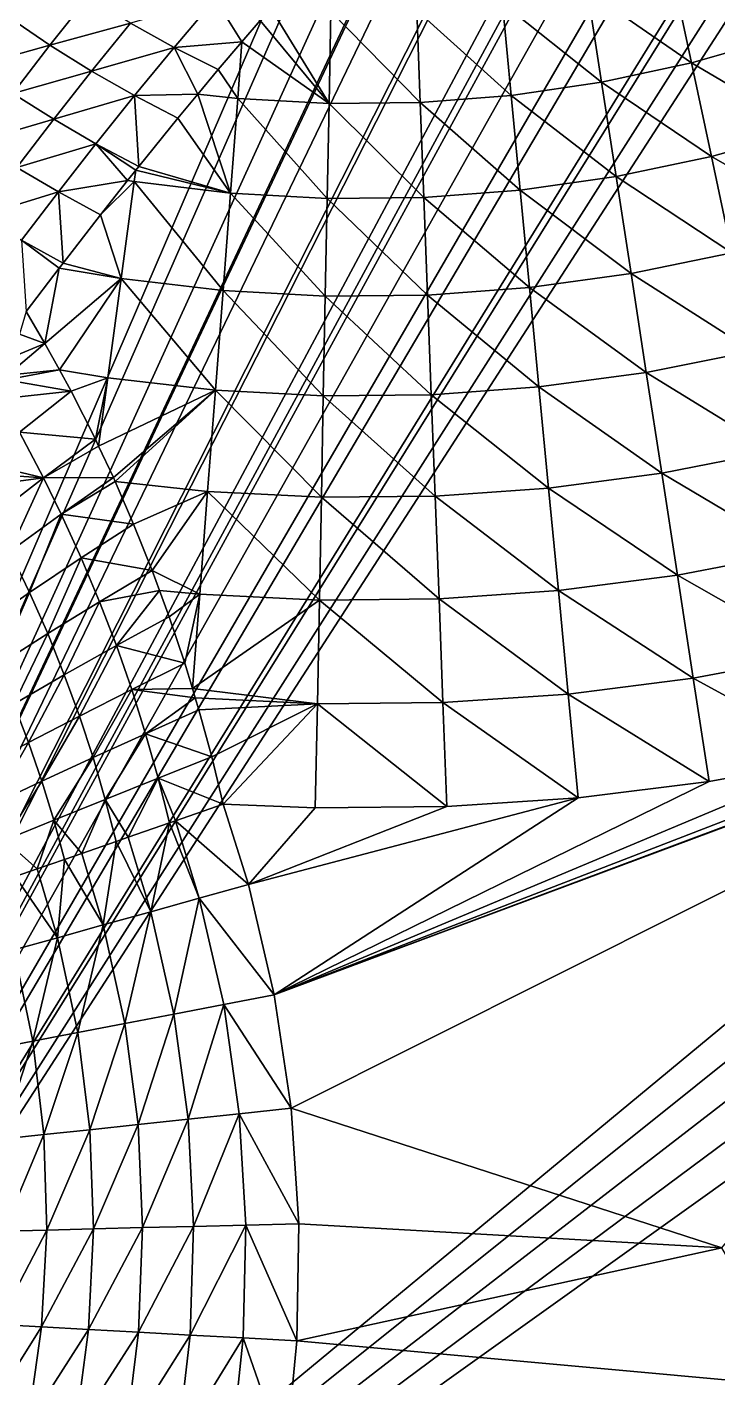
# Model space of a CAD drawing. Header units: metres. Extents: x -44.6 to 35.4, y -44.1 to 26.9.
# Drawn here: x -28.16 to -23.86, y 0.89 to 9.31 of the extents above; entities that cross this region are included whole.
import ezdxf

# ---------------------------------------------------------------- set-up
doc = ezdxf.new("R2010")
doc.units = ezdxf.units.M

msp = doc.modelspace()

# ---------------------------------------------------------------- linework, layer by layer
for points in [[(-32.494915, -4.090965, 91.214554), (-21.645548, 21.083145, 91.214554), (-21.477617, 20.976406, 91.214554)], [(-30.562969, 9.967408, 91.214554), (-21.645548, 21.083145, 91.214554), (-32.494915, -4.090965, 91.214554)], [(-21.477617, 20.976406, 91.214554), (-21.155891, 20.771914, 91.214554), (-32.494915, -4.090965, 91.214554)], [(-32.494915, -4.090965, 91.214554), (-21.155891, 20.771914, 91.214554), (-20.875952, 20.604309, 91.214554)], [(-20.875952, 20.604309, 91.214554), (-20.860102, 20.594818, 91.214554), (-32.494915, -4.090965, 91.214554)], [(-20.860102, 20.594818, 91.214554), (-20.660181, 20.475122, 91.214554), (-32.494915, -4.090965, 91.214554)], [(-32.494915, -4.090965, 91.214554), (-20.660181, 20.475122, 91.214554), (-20.206511, 20.219816, 91.214554)], [(-20.206511, 20.219816, 91.214554), (-20.158503, 20.192801, 91.214554), (-32.494915, -4.090965, 91.214554)], [(-20.158503, 20.192801, 91.214554), (-19.650936, 19.924978, 91.214554), (-32.494915, -4.090965, 91.214554)], [(-32.494915, -4.090965, 91.214554), (-19.650936, 19.924978, 91.214554), (-19.514906, 19.857868, 91.214554)], [(-19.514906, 19.857868, 91.214554), (-19.447666, 19.824694, 91.214554), (-32.494915, -4.090965, 91.214554)], [(-19.447666, 19.824694, 91.214554), (-19.137566, 19.671705, 91.214554), (-32.494915, -4.090965, 91.214554)], [(-32.494915, -4.090965, 91.214554), (-19.137566, 19.671705, 91.214554), (-18.786144, 19.510136, 91.214554)], [(-18.786144, 19.510136, 91.214554), (-18.618469, 19.433048, 91.214554), (-32.494915, -4.090965, 91.214554)], [(-18.618469, 19.433048, 91.214554), (-18.093723, 19.209085, 91.214554), (-32.494915, -4.090965, 91.214554)], [(-32.494915, -4.090965, 91.214554), (-18.093723, 19.209085, 91.214554), (-18.020308, 19.18013, 91.214554)], [(-18.020308, 19.18013, 91.214554), (-17.748207, 19.072813, 91.214554), (-32.494915, -4.090965, 91.214554)], [(-17.748207, 19.072813, 91.214554), (-17.563393, 18.999922, 91.214554), (-32.494915, -4.090965, 91.214554)], [(-32.494915, -4.090965, 91.214554), (-17.563393, 18.999922, 91.214554), (-8.667542, 15.624047, 91.214554)], [(-8.667542, 15.624047, 91.214554), (-8.546576, 15.073651, 91.214554), (-32.494915, -4.090965, 91.214554)], [(-32.494915, -4.090965, 91.214554), (-8.546576, 15.073651, 91.214554), (-8.349462, 14.545717, 91.214554)], [(-32.494915, -4.090965, 91.214554), (-8.349462, 14.545717, 91.214554), (-8.080112, 14.050723, 91.214554)], [(-32.494915, -4.090965, 91.214554), (-8.080112, 14.050723, 91.214554), (-7.743872, 13.598495, 91.214554)], [(-15.196311, 2.685419, 91.214554), (-32.494915, -4.090965, 91.214554), (-7.743872, 13.598495, 91.214554)], [(-23.465532, 9.242313, 96.258507), (-23.618044, 9.801654, 96.570686), (-24.140133, 9.649156, 96.556084)], [(-24.020073, 9.084373, 96.247208), (-24.140133, 9.649156, 96.556084), (-24.667643, 9.53306, 96.544998)], [(-24.140133, 9.649156, 96.556084), (-24.020073, 9.084373, 96.247208), (-23.465532, 9.242313, 96.258507)], [(-24.580221, 8.964141, 96.238632), (-24.667643, 9.53306, 96.544998), (-25.19916, 9.453552, 96.537422)], [(-24.667643, 9.53306, 96.544998), (-24.580221, 8.964141, 96.238632), (-24.020073, 9.084373, 96.247208)], [(-28.26886, 9.364843, 96.117035), (-28.018972, 9.194403, 96.169891), (-27.781509, 9.494982, 96.347145)], [(-27.517113, 9.332226, 96.365952), (-27.781509, 9.494982, 96.347145), (-28.018972, 9.194403, 96.169891)], [(-27.517113, 9.332226, 96.365952), (-27.245497, 9.181013, 96.355522), (-26.989969, 9.483267, 96.536171)], [(-26.822451, 9.215009, 96.414116), (-26.989969, 9.483267, 96.536171), (-27.245497, 9.181013, 96.355522)], [(-26.822451, 9.215009, 96.414116), (-26.708862, 9.347827, 96.489891), (-26.989969, 9.483267, 96.536171)], [(-25.144518, 8.881805, 96.232765), (-25.19916, 9.453552, 96.537422), (-25.73328, 9.410775, 96.533348)], [(-25.19916, 9.453552, 96.537422), (-25.144518, 8.881805, 96.232765), (-24.580221, 8.964141, 96.238632)], [(-28.018972, 9.194403, 96.169891), (-28.26886, 9.364843, 96.117035), (-28.496637, 9.06183, 95.950043)], [(-26.279751, 8.831351, 96.229172), (-26.708862, 9.347827, 96.489891), (-26.822451, 9.215009, 96.414116)], [(-26.642706, 9.422923, 96.535782), (-26.708862, 9.347827, 96.489891), (-26.279751, 8.831351, 96.229172)], [(-26.279751, 8.831351, 96.229172), (-26.268599, 9.404829, 96.532776), (-26.642706, 9.422923, 96.535782)], [(-26.268599, 9.404829, 96.532776), (-26.279751, 8.831351, 96.229172), (-25.711512, 8.837508, 96.229607)], [(-25.711512, 8.837508, 96.229607), (-25.73328, 9.410775, 96.533348), (-26.268599, 9.404829, 96.532776)], [(-25.73328, 9.410775, 96.533348), (-25.711512, 8.837508, 96.229607), (-25.144518, 8.881805, 96.232765)], [(-28.018972, 9.194403, 96.169891), (-27.759226, 9.032437, 96.194138), (-27.517113, 9.332226, 96.365952)], [(-27.245497, 9.181013, 96.355522), (-27.517113, 9.332226, 96.365952), (-27.759226, 9.032437, 96.194138)], [(-28.496637, 9.06183, 95.950043), (-28.25061, 8.893762, 96.007469), (-28.018972, 9.194403, 96.169891)], [(-27.759226, 9.032437, 96.194138), (-28.018972, 9.194403, 96.169891), (-28.25061, 8.893762, 96.007469)], [(-27.759226, 9.032437, 96.194138), (-27.492346, 8.880644, 96.189514), (-27.245497, 9.181013, 96.355522)], [(-27.097002, 8.88981, 96.23497), (-27.245497, 9.181013, 96.355522), (-27.492346, 8.880644, 96.189514)], [(-27.245497, 9.181013, 96.355522), (-26.969584, 9.04297, 96.315971), (-26.822451, 9.215009, 96.414116)], [(-27.097002, 8.88981, 96.23497), (-26.969584, 9.04297, 96.315971), (-27.245497, 9.181013, 96.355522)], [(-26.847786, 8.863399, 96.231453), (-26.822451, 9.215009, 96.414116), (-26.969584, 9.04297, 96.315971)], [(-26.822451, 9.215009, 96.414116), (-26.847786, 8.863399, 96.231453), (-26.279751, 8.831351, 96.229172)], [(-23.307945, 8.664366, 95.985168), (-23.465532, 9.242313, 96.258507), (-24.020073, 9.084373, 96.247208)], [(-28.25061, 8.893762, 96.007469), (-27.994963, 8.732932, 96.036667), (-27.759226, 9.032437, 96.194138)], [(-27.492346, 8.880644, 96.189514), (-27.759226, 9.032437, 96.194138), (-27.994963, 8.732932, 96.036667)], [(-26.969584, 9.04297, 96.315971), (-27.097002, 8.88981, 96.23497), (-26.847786, 8.863399, 96.231453)], [(-23.896065, 8.501027, 95.976784), (-24.020073, 9.084373, 96.247208), (-24.580221, 8.964141, 96.238632)], [(-24.020073, 9.084373, 96.247208), (-23.896065, 8.501027, 95.976784), (-23.307945, 8.664366, 95.985168)], [(-24.489954, 8.376698, 95.970421), (-24.580221, 8.964141, 96.238632), (-25.144518, 8.881805, 96.232765)], [(-24.580221, 8.964141, 96.238632), (-24.489954, 8.376698, 95.970421), (-23.896065, 8.501027, 95.976784)], [(-27.994963, 8.732932, 96.036667), (-28.25061, 8.893762, 96.007469), (-28.477699, 8.5923, 95.859169)], [(-27.994963, 8.732932, 96.036667), (-27.732309, 8.580986, 96.037338), (-27.492346, 8.880644, 96.189514)], [(-27.492346, 8.880644, 96.189514), (-27.732309, 8.580986, 96.037338), (-27.465338, 8.43948, 96.009468)], [(-27.492346, 8.880644, 96.189514), (-27.221127, 8.740612, 96.156067), (-27.097002, 8.88981, 96.23497)], [(-27.465338, 8.43948, 96.009468), (-27.221127, 8.740612, 96.156067), (-27.492346, 8.880644, 96.189514)], [(-27.097002, 8.88981, 96.23497), (-27.221127, 8.740612, 96.156067), (-26.893284, 8.272528, 95.965103)], [(-26.893284, 8.272528, 95.965103), (-26.847786, 8.863399, 96.231453), (-27.097002, 8.88981, 96.23497)], [(-26.847786, 8.863399, 96.231453), (-26.893284, 8.272528, 95.965103), (-26.291264, 8.23939, 95.963409)], [(-26.291264, 8.23939, 95.963409), (-26.279751, 8.831351, 96.229172), (-26.847786, 8.863399, 96.231453)], [(-25.08811, 8.29156, 95.966072), (-25.144518, 8.881805, 96.232765), (-25.711512, 8.837508, 96.229607)], [(-25.144518, 8.881805, 96.232765), (-25.08811, 8.29156, 95.966072), (-24.489954, 8.376698, 95.970421)], [(-26.279751, 8.831351, 96.229172), (-26.291264, 8.23939, 95.963409), (-25.689041, 8.245757, 95.96373)], [(-25.689041, 8.245757, 95.96373), (-25.711512, 8.837508, 96.229607), (-26.279751, 8.831351, 96.229172)], [(-25.711512, 8.837508, 96.229607), (-25.689041, 8.245757, 95.96373), (-25.08811, 8.29156, 95.966072)], [(-28.477699, 8.5923, 95.859169), (-28.225662, 8.432896, 95.892899), (-27.994963, 8.732932, 96.036667)], [(-27.732309, 8.580986, 96.037338), (-27.994963, 8.732932, 96.036667), (-28.225662, 8.432896, 95.892899)], [(-27.221127, 8.740612, 96.156067), (-27.465338, 8.43948, 96.009468), (-26.893284, 8.272528, 95.965103)], [(-23.145969, 8.070315, 95.751839), (-23.307945, 8.664366, 95.985168), (-23.896065, 8.501027, 95.976784)], [(-28.225662, 8.432896, 95.892899), (-27.966787, 8.28116, 95.898422), (-27.732309, 8.580986, 96.037338)], [(-27.534832, 8.351748, 95.970459), (-27.732309, 8.580986, 96.037338), (-27.966787, 8.28116, 95.898422)], [(-27.732309, 8.580986, 96.037338), (-27.534832, 8.351748, 95.970459), (-27.484545, 8.415232, 95.998688)], [(-27.484545, 8.415232, 95.998688), (-27.465338, 8.43948, 96.009468), (-27.732309, 8.580986, 96.037338)], [(-23.768644, 7.901621, 95.745972), (-23.896065, 8.501027, 95.976784), (-24.489954, 8.376698, 95.970421)], [(-23.896065, 8.501027, 95.976784), (-23.768644, 7.901621, 95.745972), (-23.145969, 8.070315, 95.751839)], [(-27.966787, 8.28116, 95.898422), (-28.225662, 8.432896, 95.892899), (-28.452394, 8.131707, 95.762375)], [(-26.893284, 8.272528, 95.965103), (-27.465338, 8.43948, 96.009468), (-27.484545, 8.415232, 95.998688)], [(-27.966787, 8.28116, 95.898422), (-27.703667, 8.138611, 95.875687), (-27.534832, 8.351748, 95.970459)], [(-27.493599, 8.345195, 95.968811), (-27.534832, 8.351748, 95.970459), (-27.703667, 8.138611, 95.875687)], [(-27.703667, 8.138611, 95.875687), (-27.575211, 7.740695, 95.740395), (-27.493599, 8.345195, 95.968811)], [(-27.493599, 8.345195, 95.968811), (-27.575211, 7.740695, 95.740395), (-26.940012, 7.665658, 95.737793)], [(-27.534832, 8.351748, 95.970459), (-27.493599, 8.345195, 95.968811), (-27.484545, 8.415232, 95.998688)], [(-27.484545, 8.415232, 95.998688), (-27.493599, 8.345195, 95.968811), (-26.893284, 8.272528, 95.965103)], [(-26.940012, 7.665658, 95.737793), (-26.893284, 8.272528, 95.965103), (-27.493599, 8.345195, 95.968811)], [(-24.397224, 7.773226, 95.741516), (-24.489954, 8.376698, 95.970421), (-25.08811, 8.29156, 95.966072)], [(-24.489954, 8.376698, 95.970421), (-24.397224, 7.773226, 95.741516), (-23.768644, 7.901621, 95.745972)], [(-28.452394, 8.131707, 95.762375), (-28.196898, 7.980489, 95.772369), (-27.966787, 8.28116, 95.898422)], [(-27.966787, 8.28116, 95.898422), (-28.196898, 7.980489, 95.772369), (-27.937265, 7.837267, 95.754364)], [(-27.937265, 7.837267, 95.754364), (-27.703667, 8.138611, 95.875687), (-27.966787, 8.28116, 95.898422)], [(-26.893284, 8.272528, 95.965103), (-26.940012, 7.665658, 95.737793), (-26.303085, 7.631442, 95.73661)], [(-26.303085, 7.631442, 95.73661), (-26.291264, 8.23939, 95.963409), (-26.893284, 8.272528, 95.965103)], [(-25.03017, 7.685311, 95.738472), (-25.08811, 8.29156, 95.966072), (-25.689041, 8.245757, 95.96373)], [(-25.08811, 8.29156, 95.966072), (-25.03017, 7.685311, 95.738472), (-24.397224, 7.773226, 95.741516)], [(-26.291264, 8.23939, 95.963409), (-26.303085, 7.631442, 95.73661), (-25.665964, 7.638016, 95.736839)], [(-25.665964, 7.638016, 95.736839), (-25.689041, 8.245757, 95.96373), (-26.291264, 8.23939, 95.963409)], [(-25.689041, 8.245757, 95.96373), (-25.665964, 7.638016, 95.736839), (-25.03017, 7.685311, 95.738472)], [(-27.703667, 8.138611, 95.875687), (-27.937265, 7.837267, 95.754364), (-27.575211, 7.740695, 95.740395)], [(-28.167223, 7.534673, 95.645218), (-27.96069, 7.806444, 95.743248), (-28.196898, 7.980489, 95.772369)], [(-27.96069, 7.806444, 95.743248), (-27.937265, 7.837267, 95.754364), (-28.196898, 7.980489, 95.772369)], [(-27.937265, 7.837267, 95.754364), (-27.96069, 7.806444, 95.743248), (-27.575211, 7.740695, 95.740395)], [(-23.638357, 7.288723, 95.555763), (-23.768644, 7.901621, 95.745972), (-24.397224, 7.773226, 95.741516)], [(-27.96069, 7.806444, 95.743248), (-28.167223, 7.534673, 95.645218), (-28.050663, 7.336207, 95.59388)], [(-28.050663, 7.336207, 95.59388), (-27.575211, 7.740695, 95.740395), (-27.96069, 7.806444, 95.743248)], [(-24.302425, 7.156293, 95.552895), (-24.397224, 7.773226, 95.741516), (-25.03017, 7.685311, 95.738472)], [(-24.397224, 7.773226, 95.741516), (-24.302425, 7.156293, 95.552895), (-23.638357, 7.288723, 95.555763)], [(-27.575211, 7.740695, 95.740395), (-28.050663, 7.336207, 95.59388), (-27.960543, 7.172006, 95.554214)], [(-27.960543, 7.172006, 95.554214), (-27.658638, 7.12274, 95.552162), (-27.575211, 7.740695, 95.740395)], [(-27.575211, 7.740695, 95.740395), (-27.658638, 7.12274, 95.552162), (-26.987776, 7.045352, 95.550491)], [(-26.987776, 7.045352, 95.550491), (-26.940012, 7.665658, 95.737793), (-27.575211, 7.740695, 95.740395)], [(-26.940012, 7.665658, 95.737793), (-26.987776, 7.045352, 95.550491), (-26.315168, 7.010065, 95.549728)], [(-26.315168, 7.010065, 95.549728), (-26.303085, 7.631442, 95.73661), (-26.940012, 7.665658, 95.737793)], [(-24.970949, 7.065621, 95.550926), (-25.03017, 7.685311, 95.738472), (-25.665964, 7.638016, 95.736839)], [(-25.03017, 7.685311, 95.738472), (-24.970949, 7.065621, 95.550926), (-24.302425, 7.156293, 95.552895)], [(-26.303085, 7.631442, 95.73661), (-26.315168, 7.010065, 95.549728), (-25.642378, 7.016844, 95.549873)], [(-25.642378, 7.016844, 95.549873), (-25.665964, 7.638016, 95.736839), (-26.303085, 7.631442, 95.73661)], [(-25.665964, 7.638016, 95.736839), (-25.642378, 7.016844, 95.549873), (-24.970949, 7.065621, 95.550926)], [(-28.050663, 7.336207, 95.59388), (-28.167223, 7.534673, 95.645218), (-28.208958, 7.394624, 95.604156)], [(-27.960543, 7.172006, 95.554214), (-28.050663, 7.336207, 95.59388), (-28.28466, 7.138705, 95.544586)], [(-28.250872, 7.253321, 95.568672), (-28.28466, 7.138705, 95.544586), (-28.050663, 7.336207, 95.59388)], [(-28.050663, 7.336207, 95.59388), (-28.208958, 7.394624, 95.604156), (-28.250872, 7.253321, 95.568672)], [(-23.505758, 6.664963, 95.406967), (-23.638357, 7.288723, 95.555763), (-24.302425, 7.156293, 95.552895)], [(-28.292906, 7.110739, 95.538712), (-27.887724, 7.039329, 95.522163), (-27.960543, 7.172006, 95.554214)], [(-28.28466, 7.138705, 95.544586), (-28.292906, 7.110739, 95.538712), (-27.960543, 7.172006, 95.554214)], [(-27.658638, 7.12274, 95.552162), (-27.960543, 7.172006, 95.554214), (-27.887724, 7.039329, 95.522163)], [(-24.205961, 6.528521, 95.405342), (-24.302425, 7.156293, 95.552895), (-24.970949, 7.065621, 95.550926)], [(-24.302425, 7.156293, 95.552895), (-24.205961, 6.528521, 95.405342), (-23.505758, 6.664963, 95.406967)], [(-27.887724, 7.039329, 95.522163), (-28.292906, 7.110739, 95.538712), (-28.327932, 6.991021, 95.518326)], [(-27.658638, 7.12274, 95.552162), (-27.887724, 7.039329, 95.522163), (-27.735962, 6.739335, 95.456444)], [(-27.735962, 6.739335, 95.456444), (-27.715847, 6.696507, 95.44799), (-27.658638, 7.12274, 95.552162)], [(-26.987776, 7.045352, 95.550491), (-27.658638, 7.12274, 95.552162), (-27.715847, 6.696507, 95.44799)], [(-28.327932, 6.991021, 95.518326), (-28.209864, 6.783301, 95.474991), (-27.887724, 7.039329, 95.522163)], [(-27.735962, 6.739335, 95.456444), (-27.887724, 7.039329, 95.522163), (-28.209864, 6.783301, 95.474991)], [(-27.715847, 6.696507, 95.44799), (-27.623751, 6.500417, 95.409286), (-26.987776, 7.045352, 95.550491)], [(-26.987776, 7.045352, 95.550491), (-27.623751, 6.500417, 95.409286), (-27.613123, 6.47605, 95.405022)], [(-27.613123, 6.47605, 95.405022), (-27.036373, 6.414228, 95.403984), (-26.987776, 7.045352, 95.550491)], [(-26.987776, 7.045352, 95.550491), (-27.036373, 6.414228, 95.403984), (-26.327463, 6.377877, 95.403557)], [(-26.327463, 6.377877, 95.403557), (-26.315168, 7.010065, 95.549728), (-26.987776, 7.045352, 95.550491)], [(-26.315168, 7.010065, 95.549728), (-26.327463, 6.377877, 95.403557), (-25.61838, 6.384861, 95.403641)], [(-25.61838, 6.384861, 95.403641), (-25.642378, 7.016844, 95.549873), (-26.315168, 7.010065, 95.549728)], [(-24.91069, 6.435109, 95.404236), (-24.970949, 7.065621, 95.550926), (-25.642378, 7.016844, 95.549873)], [(-25.642378, 7.016844, 95.549873), (-25.61838, 6.384861, 95.403641), (-24.91069, 6.435109, 95.404236)], [(-24.970949, 7.065621, 95.550926), (-24.91069, 6.435109, 95.404236), (-24.205961, 6.528521, 95.405342)], [(-28.059723, 6.499653, 95.421318), (-28.209864, 6.783301, 95.474991), (-28.443165, 6.590161, 95.476822)], [(-28.209864, 6.783301, 95.474991), (-28.059723, 6.499653, 95.421318), (-27.735962, 6.739335, 95.456444)], [(-27.715847, 6.696507, 95.44799), (-27.735962, 6.739335, 95.456444), (-28.059723, 6.499653, 95.421318)], [(-27.623751, 6.500417, 95.409286), (-27.715847, 6.696507, 95.44799), (-28.059723, 6.499653, 95.421318)], [(-23.37142, 6.033015, 95.300224), (-23.505758, 6.664963, 95.406967), (-24.205961, 6.528521, 95.405342)], [(-28.443165, 6.590161, 95.476822), (-28.461014, 6.527106, 95.473335), (-28.059723, 6.499653, 95.421318)], [(-28.059723, 6.499653, 95.421318), (-28.461014, 6.527106, 95.473335), (-28.484528, 6.442781, 95.471802)], [(-28.484528, 6.442781, 95.471802), (-28.379221, 6.252522, 95.44001), (-28.059723, 6.499653, 95.421318)], [(-28.059723, 6.499653, 95.421318), (-28.379221, 6.252522, 95.44001), (-28.269293, 6.040805, 95.408607)], [(-28.269293, 6.040805, 95.408607), (-27.948727, 6.273746, 95.38295), (-28.059723, 6.499653, 95.421318)], [(-28.059723, 6.499653, 95.421318), (-27.948727, 6.273746, 95.38295), (-27.623751, 6.500417, 95.409286)], [(-27.613123, 6.47605, 95.405022), (-27.623751, 6.500417, 95.409286), (-27.948727, 6.273746, 95.38295)], [(-24.108242, 5.892579, 95.2995), (-24.205961, 6.528521, 95.405342), (-24.91069, 6.435109, 95.404236)], [(-24.205961, 6.528521, 95.405342), (-24.108242, 5.892579, 95.2995), (-23.37142, 6.033015, 95.300224)], [(-27.497755, 6.211534, 95.358711), (-27.613123, 6.47605, 95.405022), (-27.948727, 6.273746, 95.38295)], [(-27.036373, 6.414228, 95.403984), (-27.613123, 6.47605, 95.405022), (-27.497755, 6.211534, 95.358711)], [(-27.036373, 6.414228, 95.403984), (-27.497755, 6.211534, 95.358711), (-27.381838, 5.922577, 95.315437)], [(-27.085598, 5.774951, 95.298897), (-27.036373, 6.414228, 95.403984), (-27.381838, 5.922577, 95.315437)], [(-27.036373, 6.414228, 95.403984), (-27.085598, 5.774951, 95.298897), (-26.339914, 5.737541, 95.298706)], [(-26.339914, 5.737541, 95.298706), (-26.327463, 6.377877, 95.403557), (-27.036373, 6.414228, 95.403984)], [(-24.849655, 5.796441, 95.299004), (-24.91069, 6.435109, 95.404236), (-25.61838, 6.384861, 95.403641)], [(-24.91069, 6.435109, 95.404236), (-24.849655, 5.796441, 95.299004), (-24.108242, 5.892579, 95.2995)], [(-26.327463, 6.377877, 95.403557), (-26.339914, 5.737541, 95.298706), (-25.594072, 5.744728, 95.298744)], [(-25.594072, 5.744728, 95.298744), (-25.61838, 6.384861, 95.403641), (-26.327463, 6.377877, 95.403557)], [(-25.61838, 6.384861, 95.403641), (-25.594072, 5.744728, 95.298744), (-24.849655, 5.796441, 95.299004)], [(-27.948727, 6.273746, 95.38295), (-28.269293, 6.040805, 95.408607), (-28.146053, 5.784702, 95.375397)], [(-28.146053, 5.784702, 95.375397), (-27.824171, 6.000584, 95.342056), (-27.948727, 6.273746, 95.38295)], [(-27.948727, 6.273746, 95.38295), (-27.824171, 6.000584, 95.342056), (-27.497755, 6.211534, 95.358711)], [(-27.381838, 5.922577, 95.315437), (-27.497755, 6.211534, 95.358711), (-27.824171, 6.000584, 95.342056)], [(-28.457989, 5.567515, 95.458168), (-28.146053, 5.784702, 95.375397), (-28.269293, 6.040805, 95.408607)], [(-27.824171, 6.000584, 95.342056), (-28.146053, 5.784702, 95.375397), (-28.032969, 5.528401, 95.347664)], [(-28.032969, 5.528401, 95.347664), (-27.709711, 5.727332, 95.307449), (-27.824171, 6.000584, 95.342056)], [(-27.824171, 6.000584, 95.342056), (-27.709711, 5.727332, 95.307449), (-27.381838, 5.922577, 95.315437)], [(-23.235918, 5.395589, 95.236), (-23.37142, 6.033015, 95.300224), (-24.108242, 5.892579, 95.2995)], [(-27.335943, 5.797737, 95.299988), (-27.381838, 5.922577, 95.315437), (-27.709711, 5.727332, 95.307449)], [(-27.381838, 5.922577, 95.315437), (-27.335943, 5.797737, 95.299988), (-27.085598, 5.774951, 95.298897)], [(-24.009682, 5.251171, 95.235817), (-24.108242, 5.892579, 95.2995), (-24.849655, 5.796441, 95.299004)], [(-24.108242, 5.892579, 95.2995), (-24.009682, 5.251171, 95.235817), (-23.235918, 5.395589, 95.236)], [(-28.146053, 5.784702, 95.375397), (-28.457989, 5.567515, 95.458168), (-28.346378, 5.329005, 95.435425)], [(-28.346378, 5.329005, 95.435425), (-28.032969, 5.528401, 95.347664), (-28.146053, 5.784702, 95.375397)], [(-27.709711, 5.727332, 95.307449), (-28.032969, 5.528401, 95.347664), (-27.929623, 5.271729, 95.325653)], [(-27.929623, 5.271729, 95.325653), (-27.604904, 5.453807, 95.279343), (-27.709711, 5.727332, 95.307449)], [(-27.335943, 5.797737, 95.299988), (-27.709711, 5.727332, 95.307449), (-27.604904, 5.453807, 95.279343)], [(-27.604904, 5.453807, 95.279343), (-27.275518, 5.633371, 95.27964), (-27.335943, 5.797737, 95.299988)], [(-27.085598, 5.774951, 95.298897), (-27.335943, 5.797737, 95.299988), (-27.275518, 5.633371, 95.27964)], [(-27.085598, 5.774951, 95.298897), (-27.275518, 5.633371, 95.27964), (-27.178381, 5.343618, 95.251495)], [(-27.178381, 5.343618, 95.251495), (-27.130426, 5.185751, 95.24044), (-27.085598, 5.774951, 95.298897)], [(-26.339914, 5.737541, 95.298706), (-27.085598, 5.774951, 95.298897), (-27.130426, 5.185751, 95.24044)], [(-27.130426, 5.185751, 95.24044), (-26.352472, 5.091753, 95.235619), (-26.339914, 5.737541, 95.298706)], [(-26.339914, 5.737541, 95.298706), (-26.352472, 5.091753, 95.235619), (-25.569557, 5.099144, 95.235626)], [(-25.569557, 5.099144, 95.235626), (-25.594072, 5.744728, 95.298744), (-26.339914, 5.737541, 95.298706)], [(-24.788095, 5.152315, 95.235695), (-24.849655, 5.796441, 95.299004), (-25.594072, 5.744728, 95.298744)], [(-25.594072, 5.744728, 95.298744), (-25.569557, 5.099144, 95.235626), (-24.788095, 5.152315, 95.235695)], [(-24.849655, 5.796441, 95.299004), (-24.788095, 5.152315, 95.235695), (-24.009682, 5.251171, 95.235817)], [(-27.178381, 5.343618, 95.251495), (-27.275518, 5.633371, 95.27964), (-27.604904, 5.453807, 95.279343)], [(-28.032969, 5.528401, 95.347664), (-28.346378, 5.329005, 95.435425), (-28.244593, 5.089984, 95.417847)], [(-28.244593, 5.089984, 95.417847), (-27.929623, 5.271729, 95.325653), (-28.032969, 5.528401, 95.347664)], [(-26.62092, 3.277711, 95.214554), (-20.711939, 5.479909, 95.214554), (-21.498768, 5.192059, 95.214554)], [(-20.711939, 5.479909, 95.214554), (-26.62092, 3.277711, 95.214554), (-26.516077, 2.572133, 95.214554)], [(-26.516077, 2.572133, 95.214554), (-23.83058, 1.701968, 95.214554), (-20.711939, 5.479909, 95.214554)], [(-27.604904, 5.453807, 95.279343), (-27.929623, 5.271729, 95.325653), (-27.835636, 5.014401, 95.309578)], [(-27.835636, 5.014401, 95.309578), (-27.509359, 5.179714, 95.257927), (-27.604904, 5.453807, 95.279343)], [(-27.604904, 5.453807, 95.279343), (-27.509359, 5.179714, 95.257927), (-27.178381, 5.343618, 95.251495)], [(-23.099831, 4.755417, 95.214554), (-23.235918, 5.395589, 95.236), (-24.009682, 5.251171, 95.235817)], [(-27.130426, 5.185751, 95.24044), (-27.178381, 5.343618, 95.251495), (-27.509359, 5.179714, 95.257927)], [(-27.929623, 5.271729, 95.325653), (-28.244593, 5.089984, 95.417847), (-28.152267, 4.850188, 95.405663)], [(-28.152267, 4.850188, 95.405663), (-27.835636, 5.014401, 95.309578), (-27.929623, 5.271729, 95.325653)], [(-23.910702, 4.607025, 95.214554), (-24.009682, 5.251171, 95.235817), (-24.788095, 5.152315, 95.235695)], [(-24.009682, 5.251171, 95.235817), (-23.910702, 4.607025, 95.214554), (-23.099831, 4.755417, 95.214554)], [(-27.509359, 5.179714, 95.257927), (-27.835636, 5.014401, 95.309578), (-27.750694, 4.756039, 95.299637)], [(-27.750694, 4.756039, 95.299637), (-27.422749, 4.904656, 95.243385), (-27.509359, 5.179714, 95.257927)], [(-27.113068, 5.128604, 95.236443), (-27.130426, 5.185751, 95.24044), (-27.509359, 5.179714, 95.257927)], [(-27.509359, 5.179714, 95.257927), (-27.422749, 4.904656, 95.243385), (-27.113068, 5.128604, 95.236443)], [(-27.130426, 5.185751, 95.24044), (-27.113068, 5.128604, 95.236443), (-26.352472, 5.091753, 95.235619)], [(-21.498768, 5.192059, 95.214554), (-22.2953, 4.950488, 95.214554), (-26.62092, 3.277711, 95.214554)], [(-24.726276, 4.505455, 95.214554), (-24.788095, 5.152315, 95.235695), (-25.569557, 5.099144, 95.235626)], [(-24.788095, 5.152315, 95.235695), (-24.726276, 4.505455, 95.214554), (-23.910702, 4.607025, 95.214554)], [(-28.454449, 4.689562, 95.544724), (-28.152267, 4.850188, 95.405663), (-28.244593, 5.089984, 95.417847)], [(-27.422749, 4.904656, 95.243385), (-27.090078, 5.052919, 95.23114), (-27.113068, 5.128604, 95.236443)], [(-27.010338, 4.760791, 95.218758), (-27.090078, 5.052919, 95.23114), (-27.422749, 4.904656, 95.243385)], [(-26.352472, 5.091753, 95.235619), (-27.113068, 5.128604, 95.236443), (-27.090078, 5.052919, 95.23114)], [(-27.090078, 5.052919, 95.23114), (-27.010338, 4.760791, 95.218758), (-26.352472, 5.091753, 95.235619)], [(-26.352472, 5.091753, 95.235619), (-27.010338, 4.760791, 95.218758), (-26.938797, 4.465924, 95.214554)], [(-26.938797, 4.465924, 95.214554), (-26.365084, 4.443235, 95.214554), (-26.352472, 5.091753, 95.235619)], [(-26.352472, 5.091753, 95.235619), (-26.365084, 4.443235, 95.214554), (-25.544941, 4.450827, 95.214554)], [(-25.544941, 4.450827, 95.214554), (-25.569557, 5.099144, 95.235626), (-26.352472, 5.091753, 95.235619)], [(-25.569557, 5.099144, 95.235626), (-25.544941, 4.450827, 95.214554), (-24.726276, 4.505455, 95.214554)], [(-27.835636, 5.014401, 95.309578), (-28.152267, 4.850188, 95.405663), (-28.06908, 4.609261, 95.399078)], [(-28.06908, 4.609261, 95.399078), (-27.750694, 4.756039, 95.299637), (-27.835636, 5.014401, 95.309578)], [(-27.422749, 4.904656, 95.243385), (-27.750694, 4.756039, 95.299637), (-27.67454, 4.496183, 95.296059)], [(-27.67454, 4.496183, 95.296059), (-27.344809, 4.628156, 95.235916), (-27.422749, 4.904656, 95.243385)], [(-27.422749, 4.904656, 95.243385), (-27.344809, 4.628156, 95.235916), (-27.010338, 4.760791, 95.218758)], [(-22.2953, 4.950488, 95.214554), (-23.099831, 4.755417, 95.214554), (-26.62092, 3.277711, 95.214554)], [(-28.152267, 4.850188, 95.405663), (-28.454449, 4.689562, 95.544724), (-28.373205, 4.466488, 95.54023)], [(-28.373205, 4.466488, 95.54023), (-28.06908, 4.609261, 95.399078), (-28.152267, 4.850188, 95.405663)], [(-27.750694, 4.756039, 95.299637), (-28.06908, 4.609261, 95.399078), (-27.994776, 4.366774, 95.398331)], [(-27.994776, 4.366774, 95.398331), (-27.67454, 4.496183, 95.296059), (-27.750694, 4.756039, 95.299637)], [(-26.938797, 4.465924, 95.214554), (-27.010338, 4.760791, 95.218758), (-27.344809, 4.628156, 95.235916)], [(-23.099831, 4.755417, 95.214554), (-23.910702, 4.607025, 95.214554), (-26.62092, 3.277711, 95.214554)], [(-28.06908, 4.609261, 95.399078), (-28.373205, 4.466488, 95.54023), (-28.300903, 4.241795, 95.541237)], [(-28.300903, 4.241795, 95.541237), (-27.994776, 4.366774, 95.398331), (-28.06908, 4.609261, 95.399078)], [(-27.344809, 4.628156, 95.235916), (-27.67454, 4.496183, 95.296059), (-27.532223, 4.259579, 95.281082)], [(-27.532223, 4.259579, 95.281082), (-27.274914, 4.34905, 95.23761), (-27.344809, 4.628156, 95.235916)], [(-27.344809, 4.628156, 95.235916), (-27.237167, 4.362175, 95.231232), (-26.938797, 4.465924, 95.214554)], [(-27.344809, 4.628156, 95.235916), (-27.274914, 4.34905, 95.23761), (-27.237167, 4.362175, 95.231232)], [(-26.62092, 3.277711, 95.214554), (-23.910702, 4.607025, 95.214554), (-24.726276, 4.505455, 95.214554)], [(-27.67454, 4.496183, 95.296059), (-27.994776, 4.366774, 95.398331), (-27.820679, 4.159277, 95.363548)], [(-27.820679, 4.159277, 95.363548), (-27.606045, 4.23391, 95.302185), (-27.67454, 4.496183, 95.296059)], [(-27.67454, 4.496183, 95.296059), (-27.606045, 4.23391, 95.302185), (-27.532223, 4.259579, 95.281082)], [(-26.782207, 3.965555, 95.214554), (-26.938797, 4.465924, 95.214554), (-27.237167, 4.362175, 95.231232)], [(-26.365084, 4.443235, 95.214554), (-26.938797, 4.465924, 95.214554), (-26.782207, 3.965555, 95.214554)], [(-26.782207, 3.965555, 95.214554), (-24.726276, 4.505455, 95.214554), (-25.544941, 4.450827, 95.214554)], [(-24.726276, 4.505455, 95.214554), (-26.782207, 3.965555, 95.214554), (-26.62092, 3.277711, 95.214554)], [(-26.782207, 3.965555, 95.214554), (-25.544941, 4.450827, 95.214554), (-26.365084, 4.443235, 95.214554)], [(-27.994776, 4.366774, 95.398331), (-28.300903, 4.241795, 95.541237), (-28.099329, 4.062386, 95.477715)], [(-28.099329, 4.062386, 95.477715), (-27.92767, 4.122075, 95.407379), (-27.994776, 4.366774, 95.398331)], [(-27.994776, 4.366774, 95.398331), (-27.92767, 4.122075, 95.407379), (-27.820679, 4.159277, 95.363548)], [(-27.274914, 4.34905, 95.23761), (-27.532223, 4.259579, 95.281082), (-27.390766, 3.795789, 95.281837)], [(-27.390766, 3.795789, 95.281837), (-27.088207, 3.880192, 95.231422), (-27.274914, 4.34905, 95.23761)], [(-27.088207, 3.880192, 95.231422), (-27.237167, 4.362175, 95.231232), (-27.274914, 4.34905, 95.23761)], [(-27.237167, 4.362175, 95.231232), (-27.088207, 3.880192, 95.231422), (-26.782207, 3.965555, 95.214554)], [(-28.300903, 4.241795, 95.541237), (-28.235397, 4.015072, 95.55175), (-28.099329, 4.062386, 95.477715)], [(-27.606045, 4.23391, 95.302185), (-27.820679, 4.159277, 95.363548), (-27.686481, 3.713295, 95.365234)], [(-27.686481, 3.713295, 95.365234), (-27.390766, 3.795789, 95.281837), (-27.606045, 4.23391, 95.302185)], [(-27.390766, 3.795789, 95.281837), (-27.532223, 4.259579, 95.281082), (-27.606045, 4.23391, 95.302185)], [(-27.686481, 3.713295, 95.365234), (-27.820679, 4.159277, 95.363548), (-27.92767, 4.122075, 95.407379)], [(-27.972027, 3.633638, 95.480667), (-28.099329, 4.062386, 95.477715), (-28.235397, 4.015072, 95.55175)], [(-27.92767, 4.122075, 95.407379), (-28.099329, 4.062386, 95.477715), (-27.972027, 3.633638, 95.480667)], [(-27.972027, 3.633638, 95.480667), (-27.686481, 3.713295, 95.365234), (-27.92767, 4.122075, 95.407379)], [(-28.244194, 3.557714, 95.626846), (-27.972027, 3.633638, 95.480667), (-28.235397, 4.015072, 95.55175)], [(-26.62092, 3.277711, 95.214554), (-26.782207, 3.965555, 95.214554), (-27.088207, 3.880192, 95.231422)], [(-27.088207, 3.880192, 95.231422), (-27.390766, 3.795789, 95.281837), (-27.247606, 3.157938, 95.283188)], [(-27.247606, 3.157938, 95.283188), (-26.936071, 3.217479, 95.231766), (-27.088207, 3.880192, 95.231422)], [(-27.088207, 3.880192, 95.231422), (-26.936071, 3.217479, 95.231766), (-26.62092, 3.277711, 95.214554)], [(-27.390766, 3.795789, 95.281837), (-27.686481, 3.713295, 95.365234), (-27.551954, 3.099772, 95.36824)], [(-27.551954, 3.099772, 95.36824), (-27.247606, 3.157938, 95.283188), (-27.390766, 3.795789, 95.281837)], [(-27.686481, 3.713295, 95.365234), (-27.972027, 3.633638, 95.480667), (-27.845619, 3.043646, 95.485947)], [(-27.845619, 3.043646, 95.485947), (-27.551954, 3.099772, 95.36824), (-27.686481, 3.713295, 95.365234)], [(-27.972027, 3.633638, 95.480667), (-28.244194, 3.557714, 95.626846), (-28.125237, 2.990206, 95.634949)], [(-28.125237, 2.990206, 95.634949), (-27.845619, 3.043646, 95.485947), (-27.972027, 3.633638, 95.480667)], [(-28.387598, 2.940064, 95.813545), (-28.125237, 2.990206, 95.634949), (-28.244194, 3.557714, 95.626846)], [(-26.936071, 3.217479, 95.231766), (-27.247606, 3.157938, 95.283188), (-27.158392, 2.503481, 95.284927)], [(-27.158392, 2.503481, 95.284927), (-26.839136, 2.537604, 95.232201), (-26.936071, 3.217479, 95.231766)], [(-26.516077, 2.572133, 95.214554), (-26.62092, 3.277711, 95.214554), (-26.936071, 3.217479, 95.231766)], [(-26.936071, 3.217479, 95.231766), (-26.839136, 2.537604, 95.232201), (-26.516077, 2.572133, 95.214554)], [(-27.247606, 3.157938, 95.283188), (-27.551954, 3.099772, 95.36824), (-27.470093, 2.470166, 95.372116)], [(-27.470093, 2.470166, 95.372116), (-27.158392, 2.503481, 95.284927), (-27.247606, 3.157938, 95.283188)], [(-27.845619, 3.043646, 95.485947), (-28.125237, 2.990206, 95.634949), (-28.056295, 2.407511, 95.645386)], [(-28.056295, 2.407511, 95.645386), (-27.770573, 2.43805, 95.492744), (-27.845619, 3.043646, 95.485947)], [(-27.551954, 3.099772, 95.36824), (-27.845619, 3.043646, 95.485947), (-27.770573, 2.43805, 95.492744)], [(-27.770573, 2.43805, 95.492744), (-27.470093, 2.470166, 95.372116), (-27.551954, 3.099772, 95.36824)], [(-28.125237, 2.990206, 95.634949), (-28.387598, 2.940064, 95.813545), (-28.323898, 2.378909, 95.828255)], [(-28.323898, 2.378909, 95.828255), (-28.056295, 2.407511, 95.645386), (-28.125237, 2.990206, 95.634949)], [(-15.196311, 2.685419, 91.214554), (-15.805533, 1.846896, 91.214554), (-32.494915, -4.090965, 91.214554)], [(-26.839136, 2.537604, 95.232201), (-27.158392, 2.503481, 95.284927), (-27.124119, 1.835808, 95.287056)], [(-27.124119, 1.835808, 95.287056), (-26.798439, 1.843994, 95.232735), (-26.839136, 2.537604, 95.232201)], [(-26.468765, 1.85228, 95.214554), (-26.516077, 2.572133, 95.214554), (-26.839136, 2.537604, 95.232201)], [(-26.839136, 2.537604, 95.232201), (-26.798439, 1.843994, 95.232735), (-26.468765, 1.85228, 95.214554)], [(-23.83058, 1.701968, 95.214554), (-26.516077, 2.572133, 95.214554), (-26.468765, 1.85228, 95.214554)], [(-27.470093, 2.470166, 95.372116), (-27.770573, 2.43805, 95.492744), (-27.747795, 1.820133, 95.50106)], [(-27.747795, 1.820133, 95.50106), (-27.441854, 1.827822, 95.376862), (-27.470093, 2.470166, 95.372116)], [(-27.158392, 2.503481, 95.284927), (-27.470093, 2.470166, 95.372116), (-27.441854, 1.827822, 95.376862)], [(-27.441854, 1.827822, 95.376862), (-27.124119, 1.835808, 95.287056), (-27.158392, 2.503481, 95.284927)], [(-28.056295, 2.407511, 95.645386), (-28.323898, 2.378909, 95.828255), (-28.30965, 1.806011, 95.846222)], [(-28.30965, 1.806011, 95.846222), (-28.038235, 1.812833, 95.65815), (-28.056295, 2.407511, 95.645386)], [(-27.770573, 2.43805, 95.492744), (-28.056295, 2.407511, 95.645386), (-28.038235, 1.812833, 95.65815)], [(-28.038235, 1.812833, 95.65815), (-27.747795, 1.820133, 95.50106), (-27.770573, 2.43805, 95.492744)], [(-26.479837, 1.121815, 95.214554), (-26.468765, 1.85228, 95.214554), (-26.798439, 1.843994, 95.232735)], [(-23.83058, 1.701968, 95.214554), (-26.468765, 1.85228, 95.214554), (-26.479837, 1.121815, 95.214554)], [(-15.805533, 1.846896, 91.214554), (-16.348629, 0.964106, 91.214554), (-32.494915, -4.090965, 91.214554)], [(-28.038235, 1.812833, 95.65815), (-28.30965, 1.806011, 95.846222), (-28.345442, 1.224643, 95.867439)], [(-28.345442, 1.224643, 95.867439), (-28.071682, 1.209554, 95.673233), (-28.038235, 1.812833, 95.65815)], [(-27.747795, 1.820133, 95.50106), (-28.038235, 1.812833, 95.65815), (-28.071682, 1.209554, 95.673233)], [(-28.071682, 1.209554, 95.673233), (-27.777956, 1.193365, 95.510895), (-27.747795, 1.820133, 95.50106)], [(-27.441854, 1.827822, 95.376862), (-27.747795, 1.820133, 95.50106), (-27.777956, 1.193365, 95.510895)], [(-27.777956, 1.193365, 95.510895), (-27.467947, 1.176278, 95.382477), (-27.441854, 1.827822, 95.376862)], [(-27.124119, 1.835808, 95.287056), (-27.441854, 1.827822, 95.376862), (-27.467947, 1.176278, 95.382477)], [(-27.467947, 1.176278, 95.382477), (-27.145544, 1.158508, 95.289581), (-27.124119, 1.835808, 95.287056)], [(-26.798439, 1.843994, 95.232735), (-27.124119, 1.835808, 95.287056), (-27.145544, 1.158508, 95.289581)], [(-27.145544, 1.158508, 95.289581), (-26.814791, 1.140277, 95.233368), (-26.798439, 1.843994, 95.232735)], [(-26.798439, 1.843994, 95.232735), (-26.814791, 1.140277, 95.233368), (-26.479837, 1.121815, 95.214554)], [(-26.479837, 1.121815, 95.214554), (-23.330578, 0.835942, 95.214554), (-23.83058, 1.701968, 95.214554)], [(-28.071682, 1.209554, 95.673233), (-28.345442, 1.224643, 95.867439), (-28.431587, 0.638248, 95.891876)], [(-28.431587, 0.638248, 95.891876), (-28.156984, 0.601233, 95.690613), (-28.071682, 1.209554, 95.673233)], [(-27.777956, 1.193365, 95.510895), (-28.071682, 1.209554, 95.673233), (-28.156984, 0.601233, 95.690613)], [(-28.156984, 0.601233, 95.690613), (-27.861441, 0.561395, 95.52224), (-27.777956, 1.193365, 95.510895)], [(-27.467947, 1.176278, 95.382477), (-27.777956, 1.193365, 95.510895), (-27.861441, 0.561395, 95.52224)], [(-27.861441, 0.561395, 95.52224), (-27.548803, 0.519253, 95.388954), (-27.467947, 1.176278, 95.382477)], [(-27.145544, 1.158508, 95.289581), (-27.467947, 1.176278, 95.382477), (-27.548803, 0.519253, 95.388954)], [(-27.548803, 0.519253, 95.388954), (-27.22315, 0.475356, 95.292488), (-27.145544, 1.158508, 95.289581)], [(-26.814791, 1.140277, 95.233368), (-27.145544, 1.158508, 95.289581), (-27.22315, 0.475356, 95.292488)], [(-27.22315, 0.475356, 95.292488), (-26.888723, 0.430277, 95.2341), (-26.814791, 1.140277, 95.233368)], [(-26.814791, 1.140277, 95.233368), (-26.888723, 0.430277, 95.2341), (-26.549879, 0.384603, 95.214554)], [(-26.549879, 0.384603, 95.214554), (-26.479837, 1.121815, 95.214554), (-26.814791, 1.140277, 95.233368)], [(-23.330578, 0.835942, 95.214554), (-26.479837, 1.121815, 95.214554), (-26.549879, 0.384603, 95.214554)], [(-32.494915, -4.090965, 91.214554), (-16.348629, 0.964106, 91.214554), (-16.822397, 0.042252, 91.214554)]]:
    msp.add_3dface(points)

doc.saveas('drawing.dxf')
